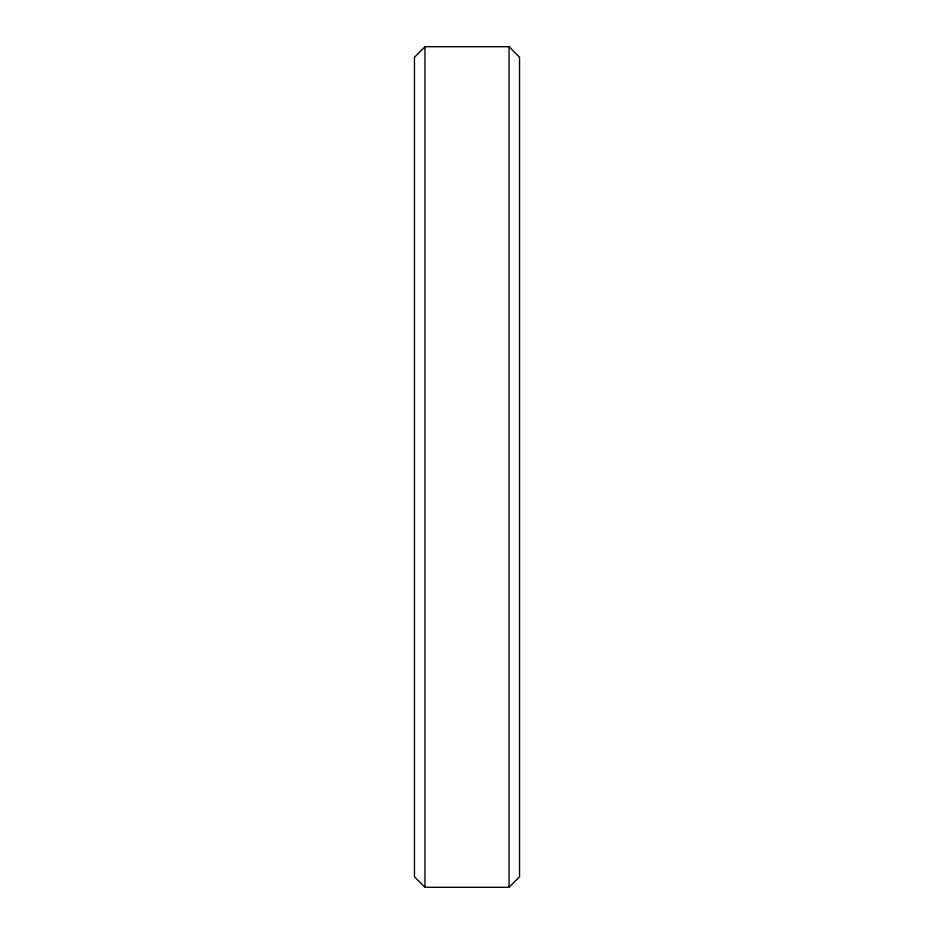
<?xml version="1.0" encoding="UTF-8"?>
<svg xmlns="http://www.w3.org/2000/svg" width="934" height="934" viewBox="0 0 934 934"><rect width="100%" height="100%" fill="white"/><g stroke="black" fill="none" stroke-linecap="round" stroke-linejoin="round"><path stroke-width="1.4" d="M424.97 46.7L414.462 57.207L414.462 876.793L424.97 887.3L509.03 887.3L519.538 876.793L519.538 57.207L509.03 46.7L424.97 46.7L424.97 887.3M509.03 46.7L509.03 887.3"/></g></svg>
